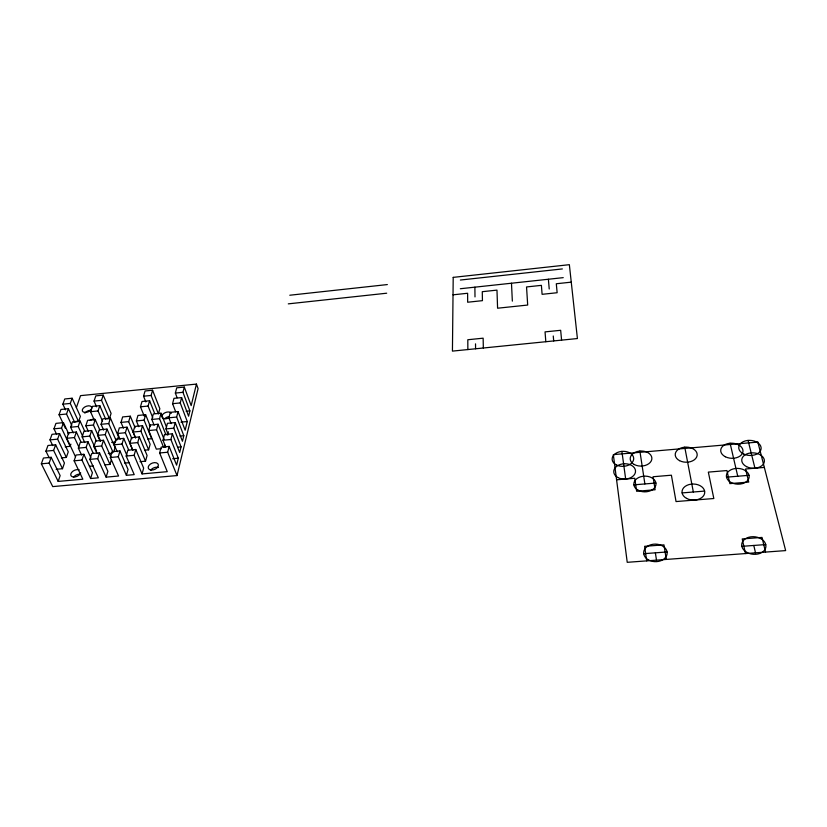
<?xml version="1.0" encoding="UTF-8"?>
<svg xmlns="http://www.w3.org/2000/svg" width="827" height="827" viewBox="0 0 827 827"><rect width="100%" height="100%" fill="white"/><g stroke="black" fill="none" stroke-linecap="round" stroke-linejoin="round"><path stroke-width="1.24" d="M165.793 447.252L162.991 440.243L164.48 434.547L172.367 433.813L170.91 439.509L178.291 458.21L176.596 465.136L169.153 446.415L161.172 447.149L159.652 452.969L167.261 471.669L142.058 473.923L143.65 468.103L135.773 449.495L127.865 450.229L126.18 456.039L134.222 474.626L126.397 475.318L128.051 469.498L119.977 450.953L112.1 451.687L110.332 457.496L118.581 476.021L106.114 477.138L107.872 471.318L99.529 452.845L91.694 453.568L89.833 459.367L98.341 477.83L90.588 478.523L92.417 472.713L83.868 454.292L76.063 455.015L74.13 460.815L82.845 479.215L58.169 481.417L60.144 475.618L51.181 457.31L43.438 458.024L41.35 463.813L52.732 486.596L177.009 475.566L198.087 388.628L196.444 384.09L80.539 395.637L76.394 407.556M168.263 434.744L165.958 428.913L167.426 423.331L175.231 422.587L173.804 428.169L181.072 446.849L179.686 452.503L172.367 433.813M171.137 423.62L168.873 417.8L170.3 412.332L178.043 411.588L176.647 417.056L183.801 435.705L182.447 441.256L175.231 422.587M175.686 411.815L172.574 403.679L173.97 398.345L181.62 397.601L180.255 402.935L187.274 421.543L185.145 430.216L178.043 411.588M177.112 397.694L175.355 393.063L176.73 387.822L184.307 387.067L182.963 392.308L189.879 410.885L188.587 416.188L181.62 397.601M196.444 384.09L191.171 405.623L184.307 387.067M177.009 475.566L167.664 452.235L169.153 446.415M164.335 447.304L164.914 445.06M167.499 435.095L168.357 431.797M163.57 447.252L156.561 429.802L158.06 424.22L149.232 425.161M166.01 434.961L159.559 418.7L161.038 413.221L153.326 413.965L151.817 419.444L154.153 425.243M139.99 461.683L145.531 461.187L147.082 455.481L139.339 436.914L131.514 437.648L129.87 443.334L132.827 450.291M144.777 450.198L148.622 449.836L150.142 444.254L142.523 425.698L134.77 426.443L133.147 432.014L135.587 437.803M161.472 448.658L156.324 449.133L148.736 430.536L150.287 424.964M142.058 473.923L134.119 455.315L135.773 449.495M145.531 461.187L137.727 442.6L139.339 436.914M148.622 449.836L140.941 431.28L142.523 425.698M147.847 439.075L151.651 438.713L144.084 420.178L145.635 414.709L137.954 415.454L136.372 420.922L138.771 426.701M152.726 417.635L148.085 406.067L149.604 400.744L142.017 401.488L140.466 406.812L144.218 416.053M152.581 390.23L159.838 408.672L158.412 413.913L151.093 395.461L152.581 390.23L145.066 390.975L143.547 396.205L145.862 401.963M126.397 475.318L118.251 456.762L119.977 450.953M127.027 455.646L122.024 444.058L123.709 438.382L115.914 439.106L114.188 444.792L117.227 451.728M132.765 450.095L125.373 432.748L127.038 427.177L119.315 427.91L117.62 433.482L120.111 439.261M135.463 437.824L128.671 421.656L130.294 416.198L122.644 416.932L120.99 422.39L123.44 428.159M104.833 464.877L109.96 464.412L111.335 459.864M113.712 451.976L115.067 447.51L106.993 429.089L99.302 429.813L97.524 435.384L100.098 441.132M117.393 439.788L118.385 436.501L110.436 418.111L102.827 418.844L101.07 424.303L103.602 430.05M106.114 477.138L97.7 458.654L99.529 452.845M109.96 464.412L101.69 445.96L103.478 440.274L95.715 441.008L93.896 446.683L97.038 453.599M112.865 451.935L105.236 434.651L106.993 429.089M116.235 440.832L108.719 423.569L110.436 418.111M106.983 418.875L109.433 418.648L111.087 413.407L103.22 395.13L95.798 395.875L94.051 401.095L96.552 406.801M90.588 478.523L81.966 460.091L83.868 454.292M90.887 457.755L86.122 447.407L87.982 441.732L80.25 442.455L78.358 448.131L81.573 455.026M96.583 451.046L89.812 436.108L91.632 430.547L83.982 431.28L82.121 436.842L84.757 442.579M100.615 441.091L93.441 425.037L95.229 419.578L87.641 420.312L85.822 425.771L88.417 431.498M102.569 421.253L98.051 410.957L99.788 405.633L92.293 406.367L90.515 411.691L94.588 420.829M109.433 418.648L101.514 400.361L103.22 395.13M78.71 446.725L74.451 437.566L76.342 432.004L67.576 432.935M82.938 436.79L78.214 426.494L80.074 421.036L72.518 421.77L70.626 427.228L73.283 432.935M56.164 469.302L62.501 468.723L64.434 463.048L55.626 444.771L47.966 445.484L45.919 451.149L49.289 458.003M61.332 457.889L66.356 457.424L68.259 451.852L59.585 433.596L51.998 434.32L49.992 439.881L52.752 445.577M65.168 446.797L70.14 446.332L70.884 444.151M75.412 456.587L66.791 438.289L68.713 432.728M58.169 481.417L49.134 463.099L51.181 457.31M62.501 468.723L53.621 450.436L55.626 444.771M66.356 457.424L57.621 439.158L59.585 433.596M70.14 446.332L61.539 428.097L63.472 422.638L55.947 423.372L53.982 428.82L56.691 434.516M71.794 425.409L66.522 414.027L68.403 408.714L60.971 409.448L59.048 414.761L65.447 428.396M72.125 398.232L80.364 416.384L78.575 421.625L70.274 403.442L72.125 398.232L64.754 398.965L62.873 404.176L65.488 409.851M289.791 295.229L387.346 284.571M460.36 280.033L562.36 268.93M288.292 303.86L386.685 293.213M460.329 288.737L563.239 277.645M453.02 294.825L467.627 293.265L467.658 302.227L482.441 300.656L482.275 291.693L496.975 290.112L497.585 308.213L527.688 305.049L526.541 286.948L541.396 285.356L542.098 294.319L557.14 292.727L556.302 283.754L571.261 282.152M62.873 404.176L70.274 403.442M94.051 401.095L101.514 400.361M143.547 396.205L151.093 395.461M175.355 393.063L182.963 392.308M59.048 414.761L66.522 414.027M90.515 411.691L98.051 410.957M140.466 406.812L148.085 406.067M172.574 403.679L180.255 402.935M73.696 422.09L77.356 421.739M186.127 411.246L189.879 410.885M53.982 428.82L61.539 428.097M70.626 427.228L78.214 426.494M85.822 425.771L93.441 425.037M101.07 424.303L108.719 423.569M120.99 422.39L128.671 421.656M136.372 420.922L144.084 420.178M151.817 419.444L159.559 418.7M168.873 417.8L176.647 417.056M180.948 422.142L187.274 421.543M49.992 439.881L57.621 439.158M66.791 438.289L74.451 437.566M82.121 436.842L89.812 436.108M97.524 435.384L105.236 434.651M117.62 433.482L125.373 432.748M133.147 432.014L140.941 431.28M148.736 430.536L156.561 429.802M165.958 428.913L173.804 428.169M111.697 442.445L115.48 442.094M179.966 436.067L183.801 435.705M45.919 451.149L53.621 450.436M78.358 448.131L86.122 447.407M93.896 446.683L101.69 445.96M114.188 444.792L122.024 444.058M129.87 443.334L137.727 442.6M162.991 440.243L170.91 439.509M108.296 453.558L112.11 453.206M177.753 447.159L181.072 446.849M41.35 463.813L49.134 463.099M74.13 460.815L81.966 460.091M89.833 459.367L97.7 458.654M110.332 457.496L118.251 456.762M126.18 456.039L134.119 455.315M159.652 452.969L167.664 452.235M89.481 466.273L93.306 465.932M124.505 463.089L128.919 462.696M172.698 458.716L178.291 458.21M616.58 479.794L634.774 478.264L636.656 491.279L655.139 489.76L653.051 476.745L671.4 475.205L676.041 501.565L713.825 498.516L708.336 472.114L726.933 470.553L729.848 483.619L748.735 482.069L745.592 468.992L764.344 467.42M633.875 484.849L655.925 483.03M726.499 477.169L749.024 475.308M682.11 492.923L704.625 491.083M643.716 553.697L667.069 551.95M741.871 546.347L765.761 544.559M63.472 422.638L68.806 434.041M76.342 432.004L81.098 442.3M68.403 408.714L74.678 422.359M80.074 421.036L84.757 431.322M87.982 441.732L93.224 453.227M91.632 430.547L96.283 440.874M95.229 419.578L99.809 429.895M103.478 440.274L111.159 457.569M99.788 405.633L105.773 419.361M123.709 438.382L128.671 449.95M127.038 427.177L131.927 438.734M130.294 416.198L135.111 427.735M145.635 414.709L150.328 426.287M149.604 400.744L154.659 413.438M158.06 424.22L164.097 439.333M161.038 413.221L166.527 427.156M748.063 440.419L754.958 468.206M765.533 552.085L762.018 537.426L742.222 538.925L745.499 553.563M730.096 443.241L737.746 476.238M753.8 545.458L755.506 552.829M684.756 447.18L693.346 492.003M666.293 559.424L663.957 544.859L644.615 546.316L646.714 560.882M639.881 451.066L644.884 483.94M655.377 552.829L656.493 560.158M621.894 451.387L625.667 479.029M561.585 340.135L560.665 330.304L545.045 331.885L545.82 341.727M548.384 279.247L549.221 288.995M553.263 335.989L553.697 340.931M511.479 283.227L512.347 301.131M483.33 348.002L483.144 338.181L467.813 339.742L467.855 349.563M474.884 287.176L474.998 296.914M475.525 343.856L475.587 348.787M73.52 477.293A5.334 3.298 -24.3 0 1 80.353 474.15M150.617 470.377A5.313 3.401 -22.2 0 1 158.505 467.482M164.842 418.627A5.065 3.122 -20.5 0 1 169.421 416.55M84.861 413.169A5.003 2.957 -22.3 0 1 91.29 410.295M168.388 418.09A5.076 3.122 -20.5 0 1 162.723 418.111M162.154 417.48A5.076 3.122 -20.5 0 1 165.142 412.683A5.076 3.122 -20.5 0 1 171.354 413.283M89.936 420.457A5.086 3.029 -22.5 0 1 94.764 419.155M80.695 472.868A5.344 3.287 -24.2 0 1 73.748 477.034A5.344 3.287 -24.2 0 1 71.577 472.486A5.344 3.287 -24.2 0 1 79.278 469.901M453.206 277.376L452.431 351.113L577.411 338.543L569.358 264.681L453.206 277.376M757.852 442.094L613.334 454.623L627.228 562.319L785.65 550.596L757.852 442.094M84.778 412.435A5.014 2.946 -22.3 0 0 91.818 407.835A5.014 2.946 -22.3 0 0 84.54 407.132A5.014 2.946 -22.3 0 0 84.778 412.435M151.052 470.036A5.334 3.401 -22.1 0 0 158.37 464.929A5.334 3.401 -22.1 0 0 150.421 464.05A5.334 3.401 -22.1 0 0 151.052 470.036M731.151 482.523A11.423 7.888 3.1 0 0 749.138 477.365A11.423 7.888 3.1 0 0 733.042 468.971A11.423 7.888 3.1 0 0 731.151 482.523M725.351 456.752A11.154 7.557 2.3 0 0 742.946 451.728A11.154 7.557 2.3 0 0 727.264 443.758A11.154 7.557 2.3 0 0 725.351 456.752M638.01 490.194A11.092 7.867 -0.7 0 0 655.873 485.087A11.092 7.867 -0.7 0 0 640.842 476.703A11.092 7.867 -0.7 0 0 638.01 490.194M634.257 464.516A10.844 7.536 -1.4 0 0 651.759 459.543A10.844 7.536 -1.4 0 0 637.079 451.583A10.844 7.536 -1.4 0 0 634.257 464.516M743.494 453.92A11.206 7.546 2.9 0 0 761.098 448.896A11.206 7.546 2.9 0 0 745.22 440.936A11.206 7.546 2.9 0 0 743.494 453.92M617.759 477.479A10.896 7.67 -1.9 0 0 635.394 472.455A10.896 7.67 -1.9 0 0 620.767 464.309A10.896 7.67 -1.9 0 0 617.759 477.479M679.567 460.66A10.989 7.557 0.5 0 0 697.109 455.656A10.989 7.557 0.5 0 0 681.934 447.686A10.989 7.557 0.5 0 0 679.567 460.66M686.555 498.381A11.361 8.032 1.7 0 0 704.656 493.192A11.361 8.032 1.7 0 0 688.922 484.601A11.361 8.032 1.7 0 0 686.555 498.381M648.141 559.724A11.754 8.787 1.3 0 0 667.038 554.255A11.754 8.787 1.3 0 0 651.025 544.693A11.754 8.787 1.3 0 0 648.141 559.724M746.574 466.666A11.34 7.701 3.3 0 0 764.365 461.569A11.34 7.701 3.3 0 0 748.28 453.413A11.34 7.701 3.3 0 0 746.574 466.666M616.105 464.795A10.782 7.505 -2.2 0 0 633.565 459.843A10.782 7.505 -2.2 0 0 619.103 451.893A10.782 7.505 -2.2 0 0 616.105 464.795M746.884 552.405A12.147 8.787 5.9 0 0 765.895 546.874A12.147 8.787 5.9 0 0 748.693 537.281A12.147 8.787 5.9 0 0 746.884 552.405"/></g></svg>
